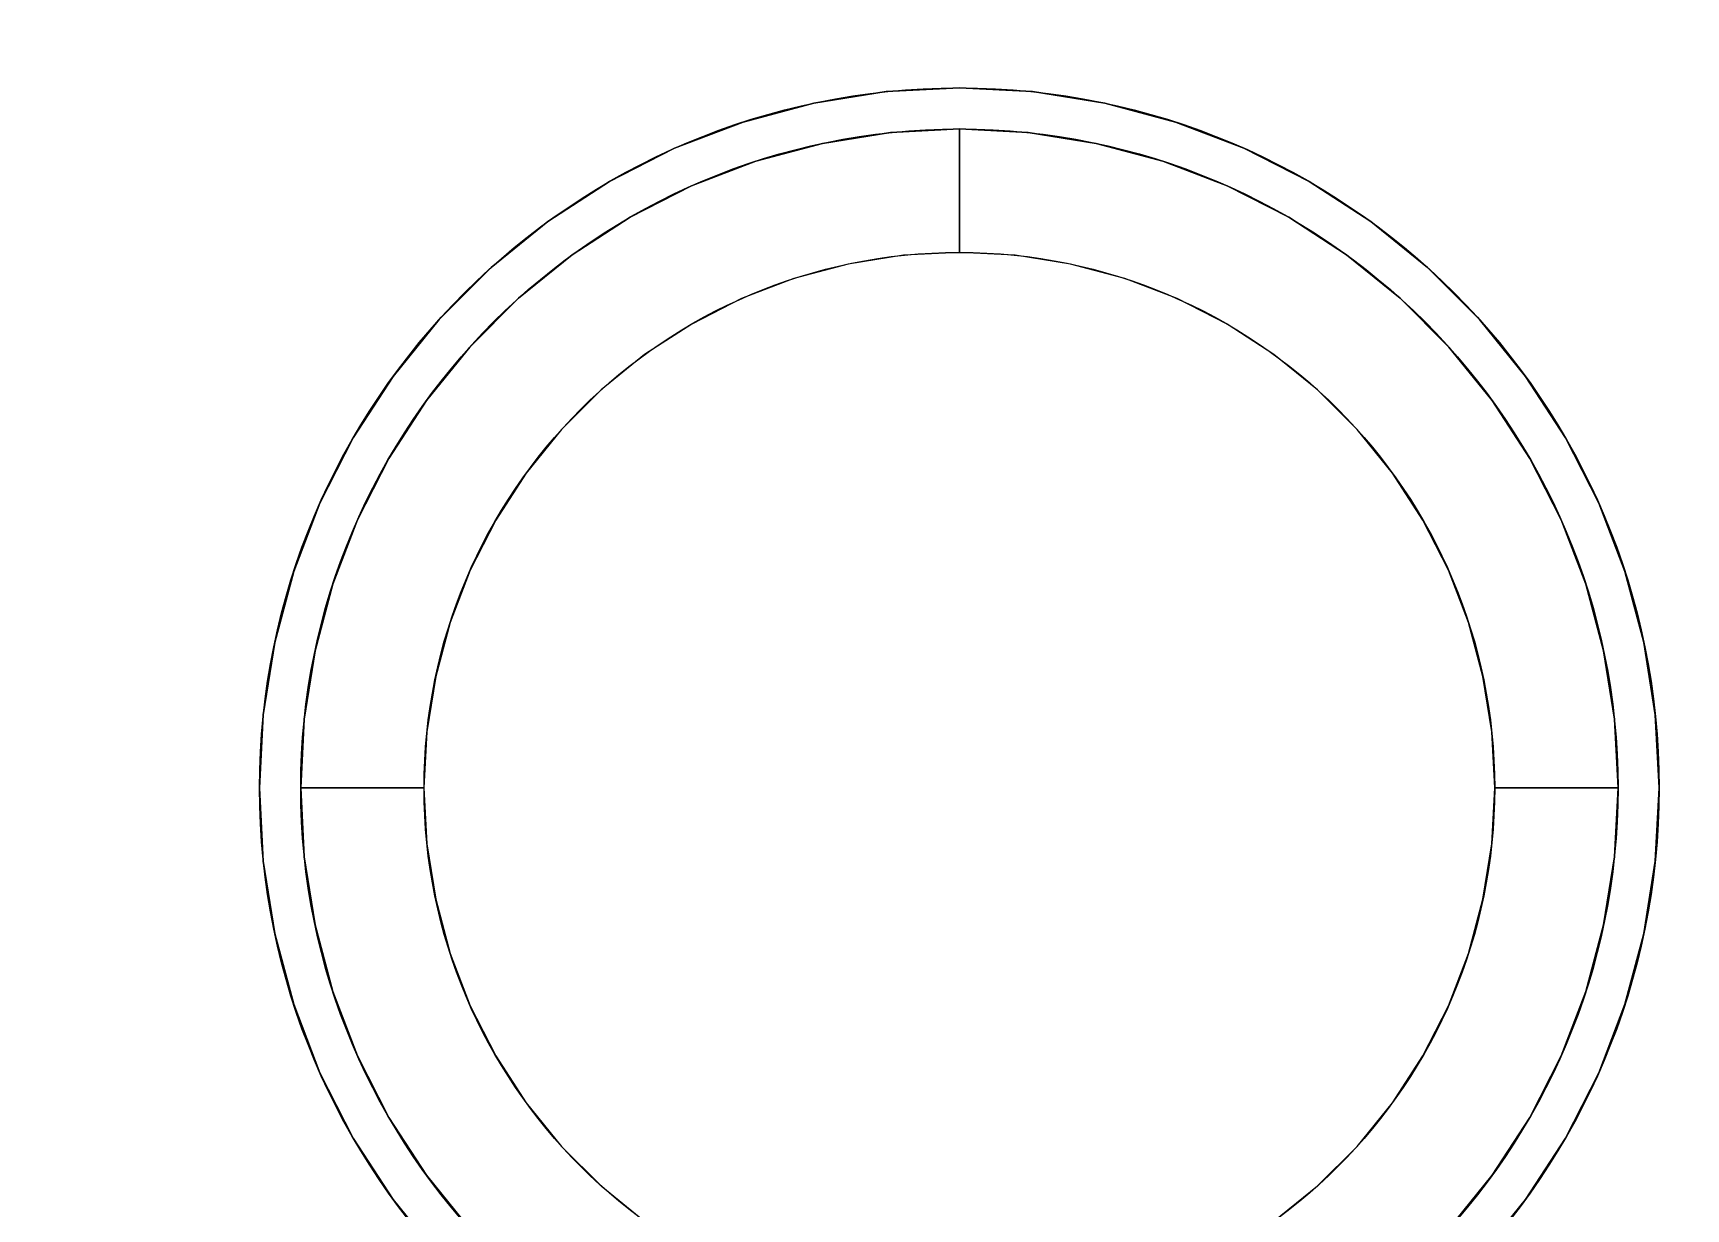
# Model space of a CAD drawing. Extents: x -1 to 971, y -1221 to 74.
# Drawn here: x 485.2 to 685.9, y -301.1 to -158.4 of the extents above; entities that cross this region are included whole.
import ezdxf

# ---------------------------------------------------------------- set-up
doc = ezdxf.new("R2010")
doc.units = 0
doc.layers.add('PQ_200_3D', color=1, linetype='Continuous')
doc.layers.add('PQ_204_2D', color=7, linetype='Continuous')

msp = doc.modelspace()

# ---------------------------------------------------------------- linework, layer by layer
at = {"layer": 'PQ_200_3D'}
for points in [[(252.68, -1120), (252.68, 0), (717.68, 0), (717.68, -1120)], [(252.68, -995, 65), (717.68, -995, 65), (717.68, 0, 65), (252.68, 0, 65)], [(581.04, -171.75, 2005), (581.04, -171.75, 1945), (589.31, -170.44, 1945), (589.31, -170.44, 2005)], [(589.31, -170.44, 2005), (589.31, -170.44, 1945), (597.68, -170, 1945), (597.68, -170, 2005)], [(597.68, -170, 2005), (597.68, -170, 1945), (606.04, -170.44, 1945), (606.04, -170.44, 2005)], [(606.04, -170.44, 2005), (606.04, -170.44, 1945), (614.31, -171.75, 1945), (614.31, -171.75, 2005)], [(572.95, -173.92, 2005), (572.95, -173.92, 1945), (581.04, -171.75, 1945), (581.04, -171.75, 2005)], [(614.31, -171.75, 2005), (614.31, -171.75, 1945), (622.4, -173.92, 1945), (622.4, -173.92, 2005)], [(565.14, -176.92, 2005), (565.14, -176.92, 1945), (572.95, -173.92, 1945), (572.95, -173.92, 2005)], [(622.4, -173.92, 2005), (622.4, -173.92, 1945), (630.22, -176.92, 1945), (630.22, -176.92, 2005)], [(557.68, -180.72, 2005), (557.68, -180.72, 1945), (565.14, -176.92, 1945), (565.14, -176.92, 2005)], [(630.22, -176.92, 2005), (630.22, -176.92, 1945), (637.68, -180.72, 1945), (637.68, -180.72, 2005)], [(550.65, -185.28, 2005), (550.65, -185.28, 1945), (557.68, -180.72, 1945), (557.68, -180.72, 2005)], [(637.68, -180.72, 2005), (637.68, -180.72, 1945), (644.7, -185.28, 1945), (644.7, -185.28, 2005)], [(544.15, -190.55, 2005), (544.15, -190.55, 1945), (550.65, -185.28, 1945), (550.65, -185.28, 2005)], [(644.7, -185.28, 2005), (644.7, -185.28, 1945), (651.21, -190.55, 1945), (651.21, -190.55, 2005)], [(538.22, -196.47, 2005), (538.22, -196.47, 1945), (544.15, -190.55, 1945), (544.15, -190.55, 2005)], [(651.21, -190.55, 2005), (651.21, -190.55, 1945), (657.13, -196.47, 1945), (657.13, -196.47, 2005)], [(532.95, -202.98, 2005), (532.95, -202.98, 1945), (538.22, -196.47, 1945), (538.22, -196.47, 2005)], [(657.13, -196.47, 2005), (657.13, -196.47, 1945), (662.4, -202.98, 1945), (662.4, -202.98, 2005)], [(528.39, -210, 2005), (528.39, -210, 1945), (532.95, -202.98, 1945), (532.95, -202.98, 2005)], [(662.4, -202.98, 2005), (662.4, -202.98, 1945), (666.96, -210, 1945), (666.96, -210, 2005)], [(524.59, -217.46, 2005), (524.59, -217.46, 1945), (528.39, -210, 1945), (528.39, -210, 2005)], [(666.96, -210, 2005), (666.96, -210, 1945), (670.76, -217.46, 1945), (670.76, -217.46, 2005)], [(521.59, -225.28, 2005), (521.59, -225.28, 1945), (524.59, -217.46, 1945), (524.59, -217.46, 2005)], [(670.76, -217.46, 2005), (670.76, -217.46, 1945), (673.76, -225.28, 1945), (673.76, -225.28, 2005)], [(519.42, -233.37, 2005), (519.42, -233.37, 1945), (521.59, -225.28, 1945), (521.59, -225.28, 2005)], [(673.76, -225.28, 2005), (673.76, -225.28, 1945), (675.93, -233.37, 1945), (675.93, -233.37, 2005)], [(518.11, -241.64, 2005), (518.11, -241.64, 1945), (519.42, -233.37, 1945), (519.42, -233.37, 2005)], [(675.93, -233.37, 2005), (675.93, -233.37, 1945), (677.24, -241.64, 1945), (677.24, -241.64, 2005)], [(517.68, -250, 2005), (517.68, -250, 1945), (518.11, -241.64, 1945), (518.11, -241.64, 2005)], [(677.24, -241.64, 2005), (677.24, -241.64, 1945), (677.68, -250, 1945), (677.68, -250, 2005)], [(518.11, -258.36, 2005), (518.11, -258.36, 1945), (517.68, -250, 1945), (517.68, -250, 2005)], [(677.68, -250, 2005), (677.68, -250, 1945), (677.24, -258.36, 1945), (677.24, -258.36, 2005)], [(519.42, -266.63, 2005), (519.42, -266.63, 1945), (518.11, -258.36, 1945), (518.11, -258.36, 2005)], [(677.24, -258.36, 2005), (677.24, -258.36, 1945), (675.93, -266.63, 1945), (675.93, -266.63, 2005)], [(521.59, -274.72, 2005), (521.59, -274.72, 1945), (519.42, -266.63, 1945), (519.42, -266.63, 2005)], [(675.93, -266.63, 2005), (675.93, -266.63, 1945), (673.76, -274.72, 1945), (673.76, -274.72, 2005)], [(524.59, -282.54, 2005), (524.59, -282.54, 1945), (521.59, -274.72, 1945), (521.59, -274.72, 2005)], [(673.76, -274.72, 2005), (673.76, -274.72, 1945), (670.76, -282.54, 1945), (670.76, -282.54, 2005)], [(528.39, -290, 2005), (528.39, -290, 1945), (524.59, -282.54, 1945), (524.59, -282.54, 2005)], [(670.76, -282.54, 2005), (670.76, -282.54, 1945), (666.96, -290, 1945), (666.96, -290, 2005)], [(532.95, -297.02, 2005), (532.95, -297.02, 1945), (528.39, -290, 1945), (528.39, -290, 2005)], [(666.96, -290, 2005), (666.96, -290, 1945), (662.4, -297.02, 1945), (662.4, -297.02, 2005)], [(538.22, -303.53, 2005), (538.22, -303.53, 1945), (532.95, -297.02, 1945), (532.95, -297.02, 2005)], [(662.4, -297.02, 2005), (662.4, -297.02, 1945), (657.13, -303.53, 1945), (657.13, -303.53, 2005)]]:
    msp.add_3dface(points, dxfattribs=at)
for points, invisible_edges in [([(217.68, -1080, 1945), (752.68, -1080, 1945), (752.68, -50, 1945), (217.68, -50, 1945)], 1), ([(217.68, -1080, 1685), (752.68, -1080, 1685), (752.68, -50, 1685), (217.68, -50, 1685)], 1), ([(581.04, -171.75, 2015), (580, -166.86, 2015), (588.79, -165.47, 2015), (589.31, -170.44, 2015)], 15), ([(580, -166.86, 2015), (580, -166.86, 2005), (588.79, -165.47, 2005), (588.79, -165.47, 2015)], 5), ([(580, -166.86, 2005), (581.04, -171.75, 2005), (589.31, -170.44, 2005), (588.79, -165.47, 2005)], 15), ([(589.31, -170.44, 2015), (588.79, -165.47, 2015), (597.68, -165, 2015), (597.68, -170, 2015)], 15), ([(588.79, -165.47, 2015), (588.79, -165.47, 2005), (597.68, -165, 2005), (597.68, -165, 2015)], 1), ([(588.79, -165.47, 2005), (589.31, -170.44, 2005), (597.68, -170, 2005), (597.68, -165, 2005)], 15), ([(597.68, -170, 2015), (597.68, -165, 2015), (606.56, -165.47, 2015), (606.04, -170.44, 2015)], 15), ([(597.68, -165, 2015), (597.68, -165, 2005), (606.56, -165.47, 2005), (606.56, -165.47, 2015)], 4), ([(597.68, -165, 2005), (597.68, -170, 2005), (606.04, -170.44, 2005), (606.56, -165.47, 2005)], 15), ([(606.04, -170.44, 2015), (606.56, -165.47, 2015), (615.35, -166.86, 2015), (614.31, -171.75, 2015)], 15), ([(606.56, -165.47, 2005), (606.04, -170.44, 2005), (614.31, -171.75, 2005), (615.35, -166.86, 2005)], 15), ([(606.56, -165.47, 2015), (606.56, -165.47, 2005), (615.35, -166.86, 2005), (615.35, -166.86, 2015)], 5), ([(572.95, -173.92, 2015), (571.41, -169.16, 2015), (580, -166.86, 2015), (581.04, -171.75, 2015)], 15), ([(571.41, -169.16, 2015), (571.41, -169.16, 2005), (580, -166.86, 2005), (580, -166.86, 2015)], 5), ([(571.41, -169.16, 2005), (572.95, -173.92, 2005), (581.04, -171.75, 2005), (580, -166.86, 2005)], 15), ([(614.31, -171.75, 2015), (615.35, -166.86, 2015), (623.94, -169.16, 2015), (622.4, -173.92, 2015)], 15), ([(615.35, -166.86, 2005), (614.31, -171.75, 2005), (622.4, -173.92, 2005), (623.94, -169.16, 2005)], 15), ([(615.35, -166.86, 2015), (615.35, -166.86, 2005), (623.94, -169.16, 2005), (623.94, -169.16, 2015)], 5), ([(565.14, -176.92, 2015), (563.1, -172.35, 2015), (571.41, -169.16, 2015), (572.95, -173.92, 2015)], 15), ([(563.1, -172.35, 2015), (563.1, -172.35, 2005), (571.41, -169.16, 2005), (571.41, -169.16, 2015)], 5), ([(563.1, -172.35, 2005), (565.14, -176.92, 2005), (572.95, -173.92, 2005), (571.41, -169.16, 2005)], 15), ([(584.16, -186.4, 2085), (581.04, -171.75, 2055), (589.31, -170.44, 2055), (590.88, -185.33, 2085)], 5), ([(581.04, -171.75, 2055), (581.04, -171.75, 2015), (589.31, -170.44, 2015), (589.31, -170.44, 2055)], 5), ([(581.04, -171.75, 1945), (597.68, -250, 1945), (597.68, -250, 1945), (589.31, -170.44, 1945)], 15), ([(590.88, -185.33, 2085), (589.31, -170.44, 2055), (597.68, -170, 2055), (597.68, -184.98, 2085)], 1), ([(589.31, -170.44, 2055), (589.31, -170.44, 2015), (597.68, -170, 2015), (597.68, -170, 2055)], 1), ([(589.31, -170.44, 1945), (597.68, -250, 1945), (597.68, -250, 1945), (597.68, -170, 1945)], 15), ([(597.68, -184.98, 2085), (597.68, -170, 2055), (606.04, -170.44, 2055), (604.47, -185.33, 2085)], 4), ([(597.68, -170, 2055), (597.68, -170, 2015), (606.04, -170.44, 2015), (606.04, -170.44, 2055)], 4), ([(597.68, -170, 1945), (597.68, -250, 1945), (597.68, -250, 1945), (606.04, -170.44, 1945)], 15), ([(606.04, -170.44, 1945), (597.68, -250, 1945), (597.68, -250, 1945), (614.31, -171.75, 1945)], 15), ([(604.47, -185.33, 2085), (606.04, -170.44, 2055), (614.31, -171.75, 2055), (611.19, -186.4, 2085)], 5), ([(606.04, -170.44, 2055), (606.04, -170.44, 2015), (614.31, -171.75, 2015), (614.31, -171.75, 2055)], 5), ([(622.4, -173.92, 2015), (623.94, -169.16, 2015), (632.25, -172.35, 2015), (630.22, -176.92, 2015)], 15), ([(623.94, -169.16, 2005), (622.4, -173.92, 2005), (630.22, -176.92, 2005), (632.25, -172.35, 2005)], 15), ([(623.94, -169.16, 2015), (623.94, -169.16, 2005), (632.25, -172.35, 2005), (632.25, -172.35, 2015)], 5), ([(557.68, -180.72, 2015), (555.18, -176.39, 2015), (563.1, -172.35, 2015), (565.14, -176.92, 2015)], 15), ([(555.18, -176.39, 2015), (555.18, -176.39, 2005), (563.1, -172.35, 2005), (563.1, -172.35, 2015)], 5), ([(555.18, -176.39, 2005), (557.68, -180.72, 2005), (565.14, -176.92, 2005), (563.1, -172.35, 2005)], 15), ([(577.58, -188.16, 2085), (572.95, -173.92, 2055), (581.04, -171.75, 2055), (584.16, -186.4, 2085)], 5), ([(572.95, -173.92, 2055), (572.95, -173.92, 2015), (581.04, -171.75, 2015), (581.04, -171.75, 2055)], 5), ([(572.95, -173.92, 1945), (597.68, -250, 1945), (597.68, -250, 1945), (581.04, -171.75, 1945)], 15), ([(614.31, -171.75, 1945), (597.68, -250, 1945), (597.68, -250, 1945), (622.4, -173.92, 1945)], 15), ([(611.19, -186.4, 2085), (614.31, -171.75, 2055), (622.4, -173.92, 2055), (617.77, -188.16, 2085)], 5), ([(614.31, -171.75, 2055), (614.31, -171.75, 2015), (622.4, -173.92, 2015), (622.4, -173.92, 2055)], 5), ([(630.22, -176.92, 2015), (632.25, -172.35, 2015), (640.18, -176.39, 2015), (637.68, -180.72, 2015)], 15), ([(632.25, -172.35, 2005), (630.22, -176.92, 2005), (637.68, -180.72, 2005), (640.18, -176.39, 2005)], 15), ([(632.25, -172.35, 2015), (632.25, -172.35, 2005), (640.18, -176.39, 2005), (640.18, -176.39, 2015)], 5), ([(571.23, -190.6, 2085), (565.14, -176.92, 2055), (572.95, -173.92, 2055), (577.58, -188.16, 2085)], 5), ([(565.14, -176.92, 2055), (565.14, -176.92, 2015), (572.95, -173.92, 2015), (572.95, -173.92, 2055)], 5), ([(565.14, -176.92, 1945), (597.68, -250, 1945), (597.68, -250, 1945), (572.95, -173.92, 1945)], 15), ([(622.4, -173.92, 1945), (597.68, -250, 1945), (597.68, -250, 1945), (630.22, -176.92, 1945)], 15), ([(617.77, -188.16, 2085), (622.4, -173.92, 2055), (630.22, -176.92, 2055), (624.12, -190.6, 2085)], 5), ([(622.4, -173.92, 2055), (622.4, -173.92, 2015), (630.22, -176.92, 2015), (630.22, -176.92, 2055)], 5), ([(550.65, -185.28, 2015), (547.71, -181.23, 2015), (555.18, -176.39, 2015), (557.68, -180.72, 2015)], 15), ([(547.71, -181.23, 2015), (547.71, -181.23, 2005), (555.18, -176.39, 2005), (555.18, -176.39, 2015)], 5), ([(547.71, -181.23, 2005), (550.65, -185.28, 2005), (557.68, -180.72, 2005), (555.18, -176.39, 2005)], 15), ([(637.68, -180.72, 2015), (640.18, -176.39, 2015), (647.64, -181.23, 2015), (644.7, -185.28, 2015)], 15), ([(640.18, -176.39, 2005), (637.68, -180.72, 2005), (644.7, -185.28, 2005), (647.64, -181.23, 2005)], 15), ([(640.18, -176.39, 2015), (640.18, -176.39, 2005), (647.64, -181.23, 2005), (647.64, -181.23, 2015)], 5), ([(565.17, -193.69, 2085), (557.68, -180.72, 2055), (565.14, -176.92, 2055), (571.23, -190.6, 2085)], 5), ([(557.68, -180.72, 2055), (557.68, -180.72, 2015), (565.14, -176.92, 2015), (565.14, -176.92, 2055)], 5), ([(557.68, -180.72, 1945), (597.68, -250, 1945), (597.68, -250, 1945), (565.14, -176.92, 1945)], 15), ([(630.22, -176.92, 1945), (597.68, -250, 1945), (597.68, -250, 1945), (637.68, -180.72, 1945)], 15), ([(624.12, -190.6, 2085), (630.22, -176.92, 2055), (637.68, -180.72, 2055), (630.19, -193.69, 2085)], 5), ([(630.22, -176.92, 2055), (630.22, -176.92, 2015), (637.68, -180.72, 2015), (637.68, -180.72, 2055)], 5), ([(544.15, -190.55, 2015), (540.8, -186.83, 2015), (547.71, -181.23, 2015), (550.65, -185.28, 2015)], 15), ([(540.8, -186.83, 2015), (540.8, -186.83, 2005), (547.71, -181.23, 2005), (547.71, -181.23, 2015)], 5), ([(540.8, -186.83, 2005), (544.15, -190.55, 2005), (550.65, -185.28, 2005), (547.71, -181.23, 2005)], 15), ([(559.46, -197.4, 2085), (550.65, -185.28, 2055), (557.68, -180.72, 2055), (565.17, -193.69, 2085)], 5), ([(550.65, -185.28, 2055), (550.65, -185.28, 2015), (557.68, -180.72, 2015), (557.68, -180.72, 2055)], 5), ([(550.65, -185.28, 1945), (597.68, -250, 1945), (597.68, -250, 1945), (557.68, -180.72, 1945)], 15), ([(637.68, -180.72, 1945), (597.68, -250, 1945), (597.68, -250, 1945), (644.7, -185.28, 1945)], 15), ([(630.19, -193.69, 2085), (637.68, -180.72, 2055), (644.7, -185.28, 2055), (635.89, -197.4, 2085)], 5), ([(637.68, -180.72, 2055), (637.68, -180.72, 2015), (644.7, -185.28, 2015), (644.7, -185.28, 2055)], 5), ([(644.7, -185.28, 2015), (647.64, -181.23, 2015), (654.55, -186.83, 2015), (651.21, -190.55, 2015)], 15), ([(647.64, -181.23, 2005), (644.7, -185.28, 2005), (651.21, -190.55, 2005), (654.55, -186.83, 2005)], 15), ([(647.64, -181.23, 2015), (647.64, -181.23, 2005), (654.55, -186.83, 2005), (654.55, -186.83, 2015)], 5), ([(554.17, -201.68, 2085), (544.15, -190.55, 2055), (550.65, -185.28, 2055), (559.46, -197.4, 2085)], 5), ([(544.15, -190.55, 2055), (544.15, -190.55, 2015), (550.65, -185.28, 2015), (550.65, -185.28, 2055)], 5), ([(544.15, -190.55, 1945), (597.68, -250, 1945), (597.68, -250, 1945), (550.65, -185.28, 1945)], 15), ([(597.68, -250, 2085), (577.58, -188.16, 2085), (584.16, -186.4, 2085), (597.68, -250, 2085)], 15), ([(597.68, -250, 2085), (584.16, -186.4, 2085), (590.88, -185.33, 2085), (597.68, -250, 2085)], 15), ([(597.68, -250, 2085), (590.88, -185.33, 2085), (597.68, -184.98, 2085), (597.68, -250, 2085)], 15), ([(597.68, -250, 2085), (597.68, -184.98, 2085), (604.47, -185.33, 2085), (597.68, -250, 2085)], 15), ([(644.7, -185.28, 1945), (597.68, -250, 1945), (597.68, -250, 1945), (651.21, -190.55, 1945)], 15), ([(597.68, -250, 2085), (604.47, -185.33, 2085), (611.19, -186.4, 2085), (597.68, -250, 2085)], 15), ([(597.68, -250, 2085), (611.19, -186.4, 2085), (617.77, -188.16, 2085), (597.68, -250, 2085)], 15), ([(635.89, -197.4, 2085), (644.7, -185.28, 2055), (651.21, -190.55, 2055), (641.18, -201.68, 2085)], 5), ([(644.7, -185.28, 2055), (644.7, -185.28, 2015), (651.21, -190.55, 2015), (651.21, -190.55, 2055)], 5), ([(538.22, -196.47, 2015), (534.51, -193.12, 2015), (540.8, -186.83, 2015), (544.15, -190.55, 2015)], 15), ([(534.51, -193.12, 2015), (534.51, -193.12, 2005), (540.8, -186.83, 2005), (540.8, -186.83, 2015)], 5), ([(534.51, -193.12, 2005), (538.22, -196.47, 2005), (544.15, -190.55, 2005), (540.8, -186.83, 2005)], 15), ([(597.68, -250, 2085), (571.23, -190.6, 2085), (577.58, -188.16, 2085), (597.68, -250, 2085)], 15), ([(597.68, -250, 2085), (617.77, -188.16, 2085), (624.12, -190.6, 2085), (597.68, -250, 2085)], 15), ([(651.21, -190.55, 2015), (654.55, -186.83, 2015), (660.84, -193.12, 2015), (657.13, -196.47, 2015)], 15), ([(654.55, -186.83, 2005), (651.21, -190.55, 2005), (657.13, -196.47, 2005), (660.84, -193.12, 2005)], 15), ([(654.55, -186.83, 2015), (654.55, -186.83, 2005), (660.84, -193.12, 2005), (660.84, -193.12, 2015)], 5), ([(549.36, -206.49, 2085), (538.22, -196.47, 2055), (544.15, -190.55, 2055), (554.17, -201.68, 2085)], 5), ([(538.22, -196.47, 2055), (538.22, -196.47, 2015), (544.15, -190.55, 2015), (544.15, -190.55, 2055)], 5), ([(538.22, -196.47, 1945), (597.68, -250, 1945), (597.68, -250, 1945), (544.15, -190.55, 1945)], 15), ([(597.68, -250, 2085), (565.17, -193.69, 2085), (571.23, -190.6, 2085), (597.68, -250, 2085)], 15), ([(651.21, -190.55, 1945), (597.68, -250, 1945), (597.68, -250, 1945), (657.13, -196.47, 1945)], 15), ([(597.68, -250, 2085), (624.12, -190.6, 2085), (630.19, -193.69, 2085), (597.68, -250, 2085)], 15), ([(641.18, -201.68, 2085), (651.21, -190.55, 2055), (657.13, -196.47, 2055), (646, -206.49, 2085)], 5), ([(651.21, -190.55, 2055), (651.21, -190.55, 2015), (657.13, -196.47, 2015), (657.13, -196.47, 2055)], 5), ([(532.95, -202.98, 2015), (528.91, -200.04, 2015), (534.51, -193.12, 2015), (538.22, -196.47, 2015)], 15), ([(528.91, -200.04, 2015), (528.91, -200.04, 2005), (534.51, -193.12, 2005), (534.51, -193.12, 2015)], 5), ([(528.91, -200.04, 2005), (532.95, -202.98, 2005), (538.22, -196.47, 2005), (534.51, -193.12, 2005)], 15), ([(597.68, -250, 2085), (559.46, -197.4, 2085), (565.17, -193.69, 2085), (597.68, -250, 2085)], 15), ([(597.68, -250, 2085), (630.19, -193.69, 2085), (635.89, -197.4, 2085), (597.68, -250, 2085)], 15), ([(657.13, -196.47, 2015), (660.84, -193.12, 2015), (666.44, -200.04, 2015), (662.4, -202.98, 2015)], 15), ([(660.84, -193.12, 2005), (657.13, -196.47, 2005), (662.4, -202.98, 2005), (666.44, -200.04, 2005)], 15), ([(660.84, -193.12, 2015), (660.84, -193.12, 2005), (666.44, -200.04, 2005), (666.44, -200.04, 2015)], 5), ([(545.07, -211.78, 2085), (532.95, -202.98, 2055), (538.22, -196.47, 2055), (549.36, -206.49, 2085)], 5), ([(532.95, -202.98, 2055), (532.95, -202.98, 2015), (538.22, -196.47, 2015), (538.22, -196.47, 2055)], 5), ([(532.95, -202.98, 1945), (597.68, -250, 1945), (597.68, -250, 1945), (538.22, -196.47, 1945)], 15), ([(657.13, -196.47, 1945), (597.68, -250, 1945), (597.68, -250, 1945), (662.4, -202.98, 1945)], 15), ([(646, -206.49, 2085), (657.13, -196.47, 2055), (662.4, -202.98, 2055), (650.28, -211.78, 2085)], 5), ([(657.13, -196.47, 2055), (657.13, -196.47, 2015), (662.4, -202.98, 2015), (662.4, -202.98, 2055)], 5), ([(597.68, -250, 2085), (554.17, -201.68, 2085), (559.46, -197.4, 2085), (597.68, -250, 2085)], 15), ([(597.68, -250, 2085), (635.89, -197.4, 2085), (641.18, -201.68, 2085), (597.68, -250, 2085)], 15), ([(528.39, -210, 2015), (524.06, -207.5, 2015), (528.91, -200.04, 2015), (532.95, -202.98, 2015)], 15), ([(524.06, -207.5, 2015), (524.06, -207.5, 2005), (528.91, -200.04, 2005), (528.91, -200.04, 2015)], 5), ([(524.06, -207.5, 2005), (528.39, -210, 2005), (532.95, -202.98, 2005), (528.91, -200.04, 2005)], 15), ([(662.4, -202.98, 2015), (666.44, -200.04, 2015), (671.29, -207.5, 2015), (666.96, -210, 2015)], 15), ([(666.44, -200.04, 2005), (662.4, -202.98, 2005), (666.96, -210, 2005), (671.29, -207.5, 2005)], 15), ([(666.44, -200.04, 2015), (666.44, -200.04, 2005), (671.29, -207.5, 2005), (671.29, -207.5, 2015)], 5), ([(597.68, -250, 2085), (549.36, -206.49, 2085), (554.17, -201.68, 2085), (597.68, -250, 2085)], 15), ([(597.68, -250, 2085), (641.18, -201.68, 2085), (646, -206.49, 2085), (597.68, -250, 2085)], 15), ([(541.37, -217.49, 2085), (528.39, -210, 2055), (532.95, -202.98, 2055), (545.07, -211.78, 2085)], 5), ([(528.39, -210, 2055), (528.39, -210, 2015), (532.95, -202.98, 2015), (532.95, -202.98, 2055)], 5), ([(528.39, -210, 1945), (597.68, -250, 1945), (597.68, -250, 1945), (532.95, -202.98, 1945)], 15), ([(662.4, -202.98, 1945), (597.68, -250, 1945), (597.68, -250, 1945), (666.96, -210, 1945)], 15), ([(650.28, -211.78, 2085), (662.4, -202.98, 2055), (666.96, -210, 2055), (653.99, -217.49, 2085)], 5), ([(662.4, -202.98, 2055), (662.4, -202.98, 2015), (666.96, -210, 2015), (666.96, -210, 2055)], 5), ([(597.68, -250, 2085), (545.07, -211.78, 2085), (549.36, -206.49, 2085), (597.68, -250, 2085)], 15), ([(597.68, -250, 2085), (646, -206.49, 2085), (650.28, -211.78, 2085), (597.68, -250, 2085)], 15), ([(524.59, -217.46, 2015), (520.02, -215.43, 2015), (524.06, -207.5, 2015), (528.39, -210, 2015)], 15), ([(520.02, -215.43, 2015), (520.02, -215.43, 2005), (524.06, -207.5, 2005), (524.06, -207.5, 2015)], 5), ([(520.02, -215.43, 2005), (524.59, -217.46, 2005), (528.39, -210, 2005), (524.06, -207.5, 2005)], 15), ([(666.96, -210, 2015), (671.29, -207.5, 2015), (675.33, -215.43, 2015), (670.76, -217.46, 2015)], 15), ([(671.29, -207.5, 2005), (666.96, -210, 2005), (670.76, -217.46, 2005), (675.33, -215.43, 2005)], 15), ([(671.29, -207.5, 2015), (671.29, -207.5, 2005), (675.33, -215.43, 2005), (675.33, -215.43, 2015)], 5), ([(538.28, -223.55, 2085), (524.59, -217.46, 2055), (528.39, -210, 2055), (541.37, -217.49, 2085)], 5), ([(524.59, -217.46, 2055), (524.59, -217.46, 2015), (528.39, -210, 2015), (528.39, -210, 2055)], 5), ([(524.59, -217.46, 1945), (597.68, -250, 1945), (597.68, -250, 1945), (528.39, -210, 1945)], 15), ([(666.96, -210, 1945), (597.68, -250, 1945), (597.68, -250, 1945), (670.76, -217.46, 1945)], 15), ([(653.99, -217.49, 2085), (666.96, -210, 2055), (670.76, -217.46, 2055), (657.08, -223.55, 2085)], 5), ([(666.96, -210, 2055), (666.96, -210, 2015), (670.76, -217.46, 2015), (670.76, -217.46, 2055)], 5), ([(597.68, -250, 2085), (541.37, -217.49, 2085), (545.07, -211.78, 2085), (597.68, -250, 2085)], 15), ([(597.68, -250, 2085), (650.28, -211.78, 2085), (653.99, -217.49, 2085), (597.68, -250, 2085)], 15), ([(521.59, -225.28, 2015), (516.84, -223.73, 2015), (520.02, -215.43, 2015), (524.59, -217.46, 2015)], 15), ([(516.84, -223.73, 2015), (516.84, -223.73, 2005), (520.02, -215.43, 2005), (520.02, -215.43, 2015)], 5), ([(516.84, -223.73, 2005), (521.59, -225.28, 2005), (524.59, -217.46, 2005), (520.02, -215.43, 2005)], 15), ([(670.76, -217.46, 2015), (675.33, -215.43, 2015), (678.52, -223.73, 2015), (673.76, -225.28, 2015)], 15), ([(675.33, -215.43, 2005), (670.76, -217.46, 2005), (673.76, -225.28, 2005), (678.52, -223.73, 2005)], 15), ([(675.33, -215.43, 2015), (675.33, -215.43, 2005), (678.52, -223.73, 2005), (678.52, -223.73, 2015)], 5), ([(535.84, -229.91, 2085), (521.59, -225.28, 2055), (524.59, -217.46, 2055), (538.28, -223.55, 2085)], 5), ([(521.59, -225.28, 2055), (521.59, -225.28, 2015), (524.59, -217.46, 2015), (524.59, -217.46, 2055)], 5), ([(521.59, -225.28, 1945), (597.68, -250, 1945), (597.68, -250, 1945), (524.59, -217.46, 1945)], 15), ([(597.68, -250, 2085), (538.28, -223.55, 2085), (541.37, -217.49, 2085), (597.68, -250, 2085)], 15), ([(670.76, -217.46, 1945), (597.68, -250, 1945), (597.68, -250, 1945), (673.76, -225.28, 1945)], 15), ([(597.68, -250, 2085), (653.99, -217.49, 2085), (657.08, -223.55, 2085), (597.68, -250, 2085)], 15), ([(657.08, -223.55, 2085), (670.76, -217.46, 2055), (673.76, -225.28, 2055), (659.52, -229.91, 2085)], 5), ([(670.76, -217.46, 2055), (670.76, -217.46, 2015), (673.76, -225.28, 2015), (673.76, -225.28, 2055)], 5), ([(519.42, -233.37, 2015), (514.53, -232.33, 2015), (516.84, -223.73, 2015), (521.59, -225.28, 2015)], 15), ([(514.53, -232.33, 2015), (514.53, -232.33, 2005), (516.84, -223.73, 2005), (516.84, -223.73, 2015)], 5), ([(514.53, -232.33, 2005), (519.42, -233.37, 2005), (521.59, -225.28, 2005), (516.84, -223.73, 2005)], 15), ([(597.68, -250, 2085), (535.84, -229.91, 2085), (538.28, -223.55, 2085), (597.68, -250, 2085)], 15), ([(597.68, -250, 2085), (657.08, -223.55, 2085), (659.52, -229.91, 2085), (597.68, -250, 2085)], 15), ([(673.76, -225.28, 2015), (678.52, -223.73, 2015), (680.82, -232.33, 2015), (675.93, -233.37, 2015)], 15), ([(678.52, -223.73, 2005), (673.76, -225.28, 2005), (675.93, -233.37, 2005), (680.82, -232.33, 2005)], 15), ([(678.52, -223.73, 2015), (678.52, -223.73, 2005), (680.82, -232.33, 2005), (680.82, -232.33, 2015)], 5), ([(534.08, -236.48, 2085), (519.42, -233.37, 2055), (521.59, -225.28, 2055), (535.84, -229.91, 2085)], 5), ([(519.42, -233.37, 2055), (519.42, -233.37, 2015), (521.59, -225.28, 2015), (521.59, -225.28, 2055)], 5), ([(519.42, -233.37, 1945), (597.68, -250, 1945), (597.68, -250, 1945), (521.59, -225.28, 1945)], 15), ([(673.76, -225.28, 1945), (597.68, -250, 1945), (597.68, -250, 1945), (675.93, -233.37, 1945)], 15), ([(659.52, -229.91, 2085), (673.76, -225.28, 2055), (675.93, -233.37, 2055), (661.28, -236.48, 2085)], 5), ([(673.76, -225.28, 2055), (673.76, -225.28, 2015), (675.93, -233.37, 2015), (675.93, -233.37, 2055)], 5), ([(597.68, -250, 2085), (534.08, -236.48, 2085), (535.84, -229.91, 2085), (597.68, -250, 2085)], 15), ([(597.68, -250, 2085), (659.52, -229.91, 2085), (661.28, -236.48, 2085), (597.68, -250, 2085)], 15), ([(518.11, -241.64, 2015), (513.14, -241.12, 2015), (514.53, -232.33, 2015), (519.42, -233.37, 2015)], 15), ([(513.14, -241.12, 2015), (513.14, -241.12, 2005), (514.53, -232.33, 2005), (514.53, -232.33, 2015)], 5), ([(513.14, -241.12, 2005), (518.11, -241.64, 2005), (519.42, -233.37, 2005), (514.53, -232.33, 2005)], 15), ([(675.93, -233.37, 2015), (680.82, -232.33, 2015), (682.21, -241.12, 2015), (677.24, -241.64, 2015)], 15), ([(680.82, -232.33, 2005), (675.93, -233.37, 2005), (677.24, -241.64, 2005), (682.21, -241.12, 2005)], 15), ([(680.82, -232.33, 2015), (680.82, -232.33, 2005), (682.21, -241.12, 2005), (682.21, -241.12, 2015)], 5), ([(533.01, -243.2, 2085), (518.11, -241.64, 2055), (519.42, -233.37, 2055), (534.08, -236.48, 2085)], 5), ([(518.11, -241.64, 2055), (518.11, -241.64, 2015), (519.42, -233.37, 2015), (519.42, -233.37, 2055)], 5), ([(518.11, -241.64, 1945), (597.68, -250, 1945), (597.68, -250, 1945), (519.42, -233.37, 1945)], 15), ([(675.93, -233.37, 1945), (597.68, -250, 1945), (597.68, -250, 1945), (677.24, -241.64, 1945)], 15), ([(661.28, -236.48, 2085), (675.93, -233.37, 2055), (677.24, -241.64, 2055), (662.34, -243.2, 2085)], 5), ([(675.93, -233.37, 2055), (675.93, -233.37, 2015), (677.24, -241.64, 2015), (677.24, -241.64, 2055)], 5), ([(597.68, -250, 2085), (533.01, -243.2, 2085), (534.08, -236.48, 2085), (597.68, -250, 2085)], 15), ([(597.68, -250, 2085), (661.28, -236.48, 2085), (662.34, -243.2, 2085), (597.68, -250, 2085)], 15), ([(517.68, -250, 2015), (512.68, -250, 2015), (513.14, -241.12, 2015), (518.11, -241.64, 2015)], 15), ([(512.68, -250, 2015), (512.68, -250, 2005), (513.14, -241.12, 2005), (513.14, -241.12, 2015)], 4), ([(512.68, -250, 2005), (517.68, -250, 2005), (518.11, -241.64, 2005), (513.14, -241.12, 2005)], 15), ([(532.65, -250, 2085), (517.68, -250, 2055), (518.11, -241.64, 2055), (533.01, -243.2, 2085)], 4), ([(517.68, -250, 2055), (517.68, -250, 2015), (518.11, -241.64, 2015), (518.11, -241.64, 2055)], 4), ([(517.68, -250, 1945), (597.68, -250, 1945), (597.68, -250, 1945), (518.11, -241.64, 1945)], 15), ([(677.24, -241.64, 1945), (597.68, -250, 1945), (597.68, -250, 1945), (677.68, -250, 1945)], 15), ([(662.34, -243.2, 2085), (677.24, -241.64, 2055), (677.68, -250, 2055), (662.7, -250, 2085)], 1), ([(677.24, -241.64, 2015), (682.21, -241.12, 2015), (682.68, -250, 2015), (677.68, -250, 2015)], 15), ([(682.21, -241.12, 2005), (677.24, -241.64, 2005), (677.68, -250, 2005), (682.68, -250, 2005)], 15), ([(677.24, -241.64, 2055), (677.24, -241.64, 2015), (677.68, -250, 2015), (677.68, -250, 2055)], 1), ([(682.21, -241.12, 2015), (682.21, -241.12, 2005), (682.68, -250, 2005), (682.68, -250, 2015)], 1), ([(597.68, -250, 2085), (532.65, -250, 2085), (533.01, -243.2, 2085), (597.68, -250, 2085)], 15), ([(597.68, -250, 2085), (662.34, -243.2, 2085), (662.7, -250, 2085), (597.68, -250, 2085)], 15), ([(518.11, -258.36, 2015), (513.14, -258.88, 2015), (512.68, -250, 2015), (517.68, -250, 2015)], 15), ([(513.14, -258.88, 2015), (513.14, -258.88, 2005), (512.68, -250, 2005), (512.68, -250, 2015)], 1), ([(513.14, -258.88, 2005), (518.11, -258.36, 2005), (517.68, -250, 2005), (512.68, -250, 2005)], 15), ([(533.01, -256.8, 2085), (518.11, -258.36, 2055), (517.68, -250, 2055), (532.65, -250, 2085)], 1), ([(518.11, -258.36, 2055), (518.11, -258.36, 2015), (517.68, -250, 2015), (517.68, -250, 2055)], 1), ([(518.11, -258.36, 1945), (597.68, -250, 1945), (597.68, -250, 1945), (517.68, -250, 1945)], 15), ([(519.42, -266.63, 1945), (597.68, -250, 1945), (597.68, -250, 1945), (518.11, -258.36, 1945)], 15), ([(521.59, -274.72, 1945), (597.68, -250, 1945), (597.68, -250, 1945), (519.42, -266.63, 1945)], 15), ([(524.59, -282.54, 1945), (597.68, -250, 1945), (597.68, -250, 1945), (521.59, -274.72, 1945)], 15), ([(528.39, -290, 1945), (597.68, -250, 1945), (597.68, -250, 1945), (524.59, -282.54, 1945)], 15), ([(532.95, -297.02, 1945), (597.68, -250, 1945), (597.68, -250, 1945), (528.39, -290, 1945)], 15), ([(597.68, -250, 2085), (533.01, -256.8, 2085), (532.65, -250, 2085), (597.68, -250, 2085)], 15), ([(538.22, -303.53, 1945), (597.68, -250, 1945), (597.68, -250, 1945), (532.95, -297.02, 1945)], 15), ([(597.68, -250, 2085), (534.08, -263.52, 2085), (533.01, -256.8, 2085), (597.68, -250, 2085)], 15), ([(597.68, -250, 2085), (535.84, -270.09, 2085), (534.08, -263.52, 2085), (597.68, -250, 2085)], 15), ([(597.68, -250, 2085), (538.28, -276.45, 2085), (535.84, -270.09, 2085), (597.68, -250, 2085)], 15), ([(544.15, -309.45, 1945), (597.68, -250, 1945), (597.68, -250, 1945), (538.22, -303.53, 1945)], 15), ([(597.68, -250, 2085), (541.37, -282.51, 2085), (538.28, -276.45, 2085), (597.68, -250, 2085)], 15), ([(597.68, -250, 2085), (545.07, -288.22, 2085), (541.37, -282.51, 2085), (597.68, -250, 2085)], 15), ([(550.65, -314.72, 1945), (597.68, -250, 1945), (597.68, -250, 1945), (544.15, -309.45, 1945)], 15), ([(597.68, -250, 2085), (549.36, -293.51, 2085), (545.07, -288.22, 2085), (597.68, -250, 2085)], 15), ([(597.68, -250, 2085), (554.17, -298.32, 2085), (549.36, -293.51, 2085), (597.68, -250, 2085)], 15), ([(557.68, -319.28, 1945), (597.68, -250, 1945), (597.68, -250, 1945), (550.65, -314.72, 1945)], 15), ([(597.68, -250, 2085), (559.46, -302.6, 2085), (554.17, -298.32, 2085), (597.68, -250, 2085)], 15), ([(565.14, -323.08, 1945), (597.68, -250, 1945), (597.68, -250, 1945), (557.68, -319.28, 1945)], 15), ([(597.68, -250, 2085), (565.17, -306.31, 2085), (559.46, -302.6, 2085), (597.68, -250, 2085)], 15), ([(572.95, -326.08, 1945), (597.68, -250, 1945), (597.68, -250, 1945), (565.14, -323.08, 1945)], 15), ([(597.68, -250, 2085), (571.23, -309.4, 2085), (565.17, -306.31, 2085), (597.68, -250, 2085)], 15), ([(597.68, -250, 2085), (577.58, -311.84, 2085), (571.23, -309.4, 2085), (597.68, -250, 2085)], 15), ([(581.04, -328.25, 1945), (597.68, -250, 1945), (597.68, -250, 1945), (572.95, -326.08, 1945)], 15), ([(597.68, -250, 2085), (584.16, -313.6, 2085), (577.58, -311.84, 2085), (597.68, -250, 2085)], 15), ([(589.31, -329.56, 1945), (597.68, -250, 1945), (597.68, -250, 1945), (581.04, -328.25, 1945)], 15), ([(597.68, -250, 2085), (590.88, -314.67, 2085), (584.16, -313.6, 2085), (597.68, -250, 2085)], 15), ([(597.68, -330, 1945), (597.68, -250, 1945), (597.68, -250, 1945), (589.31, -329.56, 1945)], 15), ([(597.68, -250, 2085), (597.68, -315.02, 2085), (590.88, -314.67, 2085), (597.68, -250, 2085)], 15), ([(597.68, -250, 2085), (662.7, -250, 2085), (662.34, -256.8, 2085), (597.68, -250, 2085)], 15), ([(677.68, -250, 1945), (597.68, -250, 1945), (597.68, -250, 1945), (677.24, -258.36, 1945)], 15), ([(597.68, -250, 2085), (662.34, -256.8, 2085), (661.28, -263.52, 2085), (597.68, -250, 2085)], 15), ([(677.24, -258.36, 1945), (597.68, -250, 1945), (597.68, -250, 1945), (675.93, -266.63, 1945)], 15), ([(597.68, -250, 2085), (661.28, -263.52, 2085), (659.52, -270.09, 2085), (597.68, -250, 2085)], 15), ([(675.93, -266.63, 1945), (597.68, -250, 1945), (597.68, -250, 1945), (673.76, -274.72, 1945)], 15), ([(597.68, -250, 2085), (659.52, -270.09, 2085), (657.08, -276.45, 2085), (597.68, -250, 2085)], 15), ([(673.76, -274.72, 1945), (597.68, -250, 1945), (597.68, -250, 1945), (670.76, -282.54, 1945)], 15), ([(597.68, -250, 2085), (657.08, -276.45, 2085), (653.99, -282.51, 2085), (597.68, -250, 2085)], 15), ([(670.76, -282.54, 1945), (597.68, -250, 1945), (597.68, -250, 1945), (666.96, -290, 1945)], 15), ([(597.68, -250, 2085), (653.99, -282.51, 2085), (650.28, -288.22, 2085), (597.68, -250, 2085)], 15), ([(666.96, -290, 1945), (597.68, -250, 1945), (597.68, -250, 1945), (662.4, -297.02, 1945)], 15), ([(597.68, -250, 2085), (650.28, -288.22, 2085), (646, -293.51, 2085), (597.68, -250, 2085)], 15), ([(662.4, -297.02, 1945), (597.68, -250, 1945), (597.68, -250, 1945), (657.13, -303.53, 1945)], 15), ([(597.68, -250, 2085), (646, -293.51, 2085), (641.18, -298.32, 2085), (597.68, -250, 2085)], 15), ([(657.13, -303.53, 1945), (597.68, -250, 1945), (597.68, -250, 1945), (651.21, -309.45, 1945)], 15), ([(597.68, -250, 2085), (641.18, -298.32, 2085), (635.89, -302.6, 2085), (597.68, -250, 2085)], 15), ([(651.21, -309.45, 1945), (597.68, -250, 1945), (597.68, -250, 1945), (644.7, -314.72, 1945)], 15), ([(597.68, -250, 2085), (635.89, -302.6, 2085), (630.19, -306.31, 2085), (597.68, -250, 2085)], 15), ([(644.7, -314.72, 1945), (597.68, -250, 1945), (597.68, -250, 1945), (637.68, -319.28, 1945)], 15), ([(597.68, -250, 2085), (630.19, -306.31, 2085), (624.12, -309.4, 2085), (597.68, -250, 2085)], 15), ([(637.68, -319.28, 1945), (597.68, -250, 1945), (597.68, -250, 1945), (630.22, -323.08, 1945)], 15), ([(597.68, -250, 2085), (624.12, -309.4, 2085), (617.77, -311.84, 2085), (597.68, -250, 2085)], 15), ([(630.22, -323.08, 1945), (597.68, -250, 1945), (597.68, -250, 1945), (622.4, -326.08, 1945)], 15), ([(597.68, -250, 2085), (617.77, -311.84, 2085), (611.19, -313.6, 2085), (597.68, -250, 2085)], 15), ([(622.4, -326.08, 1945), (597.68, -250, 1945), (597.68, -250, 1945), (614.31, -328.25, 1945)], 15), ([(597.68, -250, 2085), (611.19, -313.6, 2085), (604.47, -314.67, 2085), (597.68, -250, 2085)], 15), ([(614.31, -328.25, 1945), (597.68, -250, 1945), (597.68, -250, 1945), (606.04, -329.56, 1945)], 15), ([(597.68, -250, 2085), (604.47, -314.67, 2085), (597.68, -315.02, 2085), (597.68, -250, 2085)], 15), ([(606.04, -329.56, 1945), (597.68, -250, 1945), (597.68, -250, 1945), (597.68, -330, 1945)], 15), ([(662.7, -250, 2085), (677.68, -250, 2055), (677.24, -258.36, 2055), (662.34, -256.8, 2085)], 4), ([(677.68, -250, 2055), (677.68, -250, 2015), (677.24, -258.36, 2015), (677.24, -258.36, 2055)], 4), ([(677.68, -250, 2015), (682.68, -250, 2015), (682.21, -258.88, 2015), (677.24, -258.36, 2015)], 15), ([(682.68, -250, 2005), (677.68, -250, 2005), (677.24, -258.36, 2005), (682.21, -258.88, 2005)], 15), ([(682.68, -250, 2015), (682.68, -250, 2005), (682.21, -258.88, 2005), (682.21, -258.88, 2015)], 4), ([(534.08, -263.52, 2085), (519.42, -266.63, 2055), (518.11, -258.36, 2055), (533.01, -256.8, 2085)], 5), ([(662.34, -256.8, 2085), (677.24, -258.36, 2055), (675.93, -266.63, 2055), (661.28, -263.52, 2085)], 5), ([(519.42, -266.63, 2015), (514.53, -267.67, 2015), (513.14, -258.88, 2015), (518.11, -258.36, 2015)], 15), ([(514.53, -267.67, 2005), (519.42, -266.63, 2005), (518.11, -258.36, 2005), (513.14, -258.88, 2005)], 15), ([(514.53, -267.67, 2015), (514.53, -267.67, 2005), (513.14, -258.88, 2005), (513.14, -258.88, 2015)], 5), ([(519.42, -266.63, 2055), (519.42, -266.63, 2015), (518.11, -258.36, 2015), (518.11, -258.36, 2055)], 5), ([(677.24, -258.36, 2055), (677.24, -258.36, 2015), (675.93, -266.63, 2015), (675.93, -266.63, 2055)], 5), ([(677.24, -258.36, 2015), (682.21, -258.88, 2015), (680.82, -267.67, 2015), (675.93, -266.63, 2015)], 15), ([(682.21, -258.88, 2005), (677.24, -258.36, 2005), (675.93, -266.63, 2005), (680.82, -267.67, 2005)], 15), ([(682.21, -258.88, 2015), (682.21, -258.88, 2005), (680.82, -267.67, 2005), (680.82, -267.67, 2015)], 5), ([(535.84, -270.09, 2085), (521.59, -274.72, 2055), (519.42, -266.63, 2055), (534.08, -263.52, 2085)], 5), ([(661.28, -263.52, 2085), (675.93, -266.63, 2055), (673.76, -274.72, 2055), (659.52, -270.09, 2085)], 5), ([(521.59, -274.72, 2015), (516.84, -276.27, 2015), (514.53, -267.67, 2015), (519.42, -266.63, 2015)], 15), ([(516.84, -276.27, 2005), (521.59, -274.72, 2005), (519.42, -266.63, 2005), (514.53, -267.67, 2005)], 15), ([(521.59, -274.72, 2055), (521.59, -274.72, 2015), (519.42, -266.63, 2015), (519.42, -266.63, 2055)], 5), ([(675.93, -266.63, 2055), (675.93, -266.63, 2015), (673.76, -274.72, 2015), (673.76, -274.72, 2055)], 5), ([(675.93, -266.63, 2015), (680.82, -267.67, 2015), (678.52, -276.27, 2015), (673.76, -274.72, 2015)], 15), ([(680.82, -267.67, 2005), (675.93, -266.63, 2005), (673.76, -274.72, 2005), (678.52, -276.27, 2005)], 15), ([(516.84, -276.27, 2015), (516.84, -276.27, 2005), (514.53, -267.67, 2005), (514.53, -267.67, 2015)], 5), ([(680.82, -267.67, 2015), (680.82, -267.67, 2005), (678.52, -276.27, 2005), (678.52, -276.27, 2015)], 5), ([(538.28, -276.45, 2085), (524.59, -282.54, 2055), (521.59, -274.72, 2055), (535.84, -270.09, 2085)], 5), ([(659.52, -270.09, 2085), (673.76, -274.72, 2055), (670.76, -282.54, 2055), (657.08, -276.45, 2085)], 5), ([(524.59, -282.54, 2015), (520.02, -284.57, 2015), (516.84, -276.27, 2015), (521.59, -274.72, 2015)], 15), ([(520.02, -284.57, 2005), (524.59, -282.54, 2005), (521.59, -274.72, 2005), (516.84, -276.27, 2005)], 15), ([(524.59, -282.54, 2055), (524.59, -282.54, 2015), (521.59, -274.72, 2015), (521.59, -274.72, 2055)], 5), ([(673.76, -274.72, 2055), (673.76, -274.72, 2015), (670.76, -282.54, 2015), (670.76, -282.54, 2055)], 5), ([(673.76, -274.72, 2015), (678.52, -276.27, 2015), (675.33, -284.57, 2015), (670.76, -282.54, 2015)], 15), ([(678.52, -276.27, 2005), (673.76, -274.72, 2005), (670.76, -282.54, 2005), (675.33, -284.57, 2005)], 15), ([(520.02, -284.57, 2015), (520.02, -284.57, 2005), (516.84, -276.27, 2005), (516.84, -276.27, 2015)], 5), ([(541.37, -282.51, 2085), (528.39, -290, 2055), (524.59, -282.54, 2055), (538.28, -276.45, 2085)], 5), ([(657.08, -276.45, 2085), (670.76, -282.54, 2055), (666.96, -290, 2055), (653.99, -282.51, 2085)], 5), ([(678.52, -276.27, 2015), (678.52, -276.27, 2005), (675.33, -284.57, 2005), (675.33, -284.57, 2015)], 5), ([(528.39, -290, 2015), (524.06, -292.5, 2015), (520.02, -284.57, 2015), (524.59, -282.54, 2015)], 15), ([(524.06, -292.5, 2005), (528.39, -290, 2005), (524.59, -282.54, 2005), (520.02, -284.57, 2005)], 15), ([(528.39, -290, 2055), (528.39, -290, 2015), (524.59, -282.54, 2015), (524.59, -282.54, 2055)], 5), ([(545.07, -288.22, 2085), (532.95, -297.02, 2055), (528.39, -290, 2055), (541.37, -282.51, 2085)], 5), ([(653.99, -282.51, 2085), (666.96, -290, 2055), (662.4, -297.02, 2055), (650.28, -288.22, 2085)], 5), ([(670.76, -282.54, 2055), (670.76, -282.54, 2015), (666.96, -290, 2015), (666.96, -290, 2055)], 5), ([(670.76, -282.54, 2015), (675.33, -284.57, 2015), (671.29, -292.5, 2015), (666.96, -290, 2015)], 15), ([(675.33, -284.57, 2005), (670.76, -282.54, 2005), (666.96, -290, 2005), (671.29, -292.5, 2005)], 15), ([(524.06, -292.5, 2015), (524.06, -292.5, 2005), (520.02, -284.57, 2005), (520.02, -284.57, 2015)], 5), ([(675.33, -284.57, 2015), (675.33, -284.57, 2005), (671.29, -292.5, 2005), (671.29, -292.5, 2015)], 5), ([(549.36, -293.51, 2085), (538.22, -303.53, 2055), (532.95, -297.02, 2055), (545.07, -288.22, 2085)], 5), ([(650.28, -288.22, 2085), (662.4, -297.02, 2055), (657.13, -303.53, 2055), (646, -293.51, 2085)], 5), ([(532.95, -297.02, 2015), (528.91, -299.96, 2015), (524.06, -292.5, 2015), (528.39, -290, 2015)], 15), ([(528.91, -299.96, 2005), (532.95, -297.02, 2005), (528.39, -290, 2005), (524.06, -292.5, 2005)], 15), ([(532.95, -297.02, 2055), (532.95, -297.02, 2015), (528.39, -290, 2015), (528.39, -290, 2055)], 5), ([(666.96, -290, 2055), (666.96, -290, 2015), (662.4, -297.02, 2015), (662.4, -297.02, 2055)], 5), ([(666.96, -290, 2015), (671.29, -292.5, 2015), (666.44, -299.96, 2015), (662.4, -297.02, 2015)], 15), ([(671.29, -292.5, 2005), (666.96, -290, 2005), (662.4, -297.02, 2005), (666.44, -299.96, 2005)], 15), ([(528.91, -299.96, 2015), (528.91, -299.96, 2005), (524.06, -292.5, 2005), (524.06, -292.5, 2015)], 5), ([(671.29, -292.5, 2015), (671.29, -292.5, 2005), (666.44, -299.96, 2005), (666.44, -299.96, 2015)], 5), ([(554.17, -298.32, 2085), (544.15, -309.45, 2055), (538.22, -303.53, 2055), (549.36, -293.51, 2085)], 5), ([(646, -293.51, 2085), (657.13, -303.53, 2055), (651.21, -309.45, 2055), (641.18, -298.32, 2085)], 5), ([(538.22, -303.53, 2015), (534.51, -306.88, 2015), (528.91, -299.96, 2015), (532.95, -297.02, 2015)], 15), ([(534.51, -306.88, 2005), (538.22, -303.53, 2005), (532.95, -297.02, 2005), (528.91, -299.96, 2005)], 15), ([(538.22, -303.53, 2055), (538.22, -303.53, 2015), (532.95, -297.02, 2015), (532.95, -297.02, 2055)], 5), ([(662.4, -297.02, 2055), (662.4, -297.02, 2015), (657.13, -303.53, 2015), (657.13, -303.53, 2055)], 5), ([(662.4, -297.02, 2015), (666.44, -299.96, 2015), (660.84, -306.88, 2015), (657.13, -303.53, 2015)], 15), ([(666.44, -299.96, 2005), (662.4, -297.02, 2005), (657.13, -303.53, 2005), (660.84, -306.88, 2005)], 15), ([(559.46, -302.6, 2085), (550.65, -314.72, 2055), (544.15, -309.45, 2055), (554.17, -298.32, 2085)], 5), ([(641.18, -298.32, 2085), (651.21, -309.45, 2055), (644.7, -314.72, 2055), (635.89, -302.6, 2085)], 5), ([(534.51, -306.88, 2015), (534.51, -306.88, 2005), (528.91, -299.96, 2005), (528.91, -299.96, 2015)], 5), ([(666.44, -299.96, 2015), (666.44, -299.96, 2005), (660.84, -306.88, 2005), (660.84, -306.88, 2015)], 5)]:
    msp.add_3dface(points, dxfattribs=dict(at, invisible_edges=invisible_edges))
at = {"layer": 'PQ_204_2D'}
for radius in [85, 80, 65.02]:
    msp.add_circle((597.68, -250), radius, dxfattribs=at)

doc.saveas('drawing.dxf')
